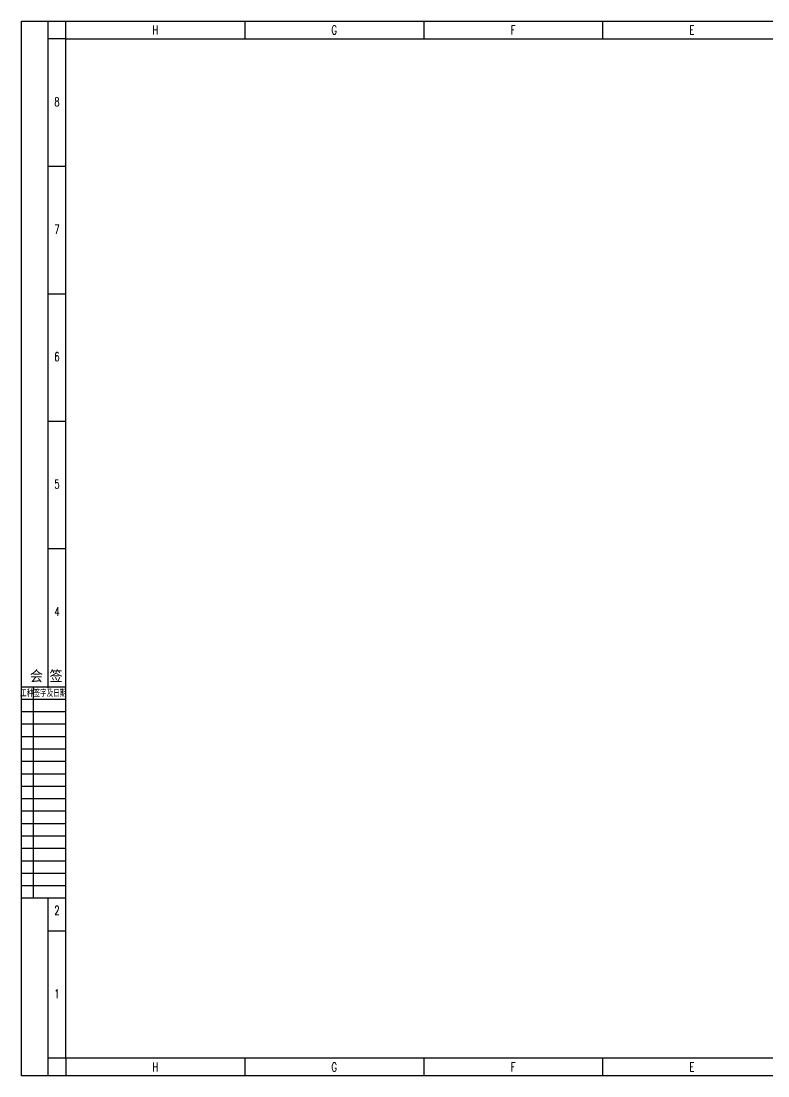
# Model space of a CAD drawing. Header units: inches. Extents: x 6 to 109360, y -14990 to 740552.
# Drawn here: x 6 to 427, y -5415 to -4821 of the extents above; entities that cross this region are included whole.
import ezdxf
from ezdxf.enums import TextEntityAlignment as Align

# ---------------------------------------------------------------- set-up
doc = ezdxf.new("R2010")
doc.units = ezdxf.units.IN
doc.header["$MEASUREMENT"] = 0
doc.layers.add('图框', color=4, linetype='Continuous')
doc.styles.add('HZ', font='txt_____.ttf', dxfattribs={"width": 0.7, "bigfont": 'HZTXT'})
doc.styles.add('ROMAND', font='romand__.ttf', dxfattribs={"width": 0.7, "bigfont": 'OCHINESE.shx'})

# ---------------------------------------------------------------- blocks, each defined once
blk = doc.blocks.new('会签')
at = {"color": 0}
for p, q in [((3629.69, -1305.73), (3604.69, -1305.73)), ((3611.37, -1424.73), (3611.37, -1305.73)), ((3629.69, -1312.73), (3604.69, -1312.73)), ((3629.69, -1319.73), (3604.69, -1319.73)), ((3629.69, -1326.73), (3604.69, -1326.73)), ((3629.69, -1333.73), (3604.69, -1333.73)), ((3629.69, -1340.73), (3604.69, -1340.73)), ((3629.69, -1347.73), (3604.69, -1347.73)), ((3629.69, -1354.73), (3604.69, -1354.73)), ((3629.69, -1361.73), (3604.69, -1361.73)), ((3629.69, -1368.73), (3604.69, -1368.73)), ((3629.69, -1375.73), (3604.69, -1375.73)), ((3629.69, -1382.73), (3604.69, -1382.73)), ((3629.69, -1389.73), (3604.69, -1389.73)), ((3629.69, -1396.73), (3604.69, -1396.73)), ((3629.69, -1403.73), (3604.69, -1403.73)), ((3629.69, -1410.73), (3604.69, -1410.73)), ((3629.69, -1417.73), (3604.69, -1417.73)), ((3629.69, -1424.73), (3604.69, -1424.73))]:
    blk.add_line(p, q, dxfattribs=at)
for s, height, style, width, p in [('会 签  ', 6, 'HZ', 0.9, (3622.23, -1302.52)), ('工种签字及日期', 3.8, 'ROMAND', 0.7, (3616.9, -1310.89))]:
    blk.add_text(s, height=height, dxfattribs=dict(at, style=style, width=width)).set_placement(p, align=Align.CENTER)
blk = doc.blocks.new('tk1')
at = {"layer": '图框'}
for p, q in [((-831, 584), (10, 584)), ((-831, -10), (-831, 584)), ((-816, 208.63), (-816, 584)), ((-806, 574), (-806, 584)), ((-705.25, 584), (-705.25, 574)), ((-604.5, 584), (-604.5, 574)), ((-503.75, 584), (-503.75, 574)), ((-403, 584), (-403, 574)), ((-302.25, 584), (-302.25, 574)), ((-201.5, 584), (-201.5, 574)), ((-100.75, 584), (-100.75, 574)), ((0, 574), (0, 584)), ((10, 584), (10, -10)), ((-806, 574), (-816, 574)), ((0, 574), (10, 574)), ((-816, 502.25), (-806, 502.25)), ((0, 502.25), (10, 502.25)), ((-816, 430.5), (-806, 430.5)), ((0, 430.5), (10, 430.5)), ((-816, 358.75), (-806, 358.75)), ((0, 358.75), (10, 358.75)), ((-816, 287), (-806, 287)), ((0, 287), (0, 0)), ((0, 287), (0, 0)), ((0, 287), (0, 0)), ((0, 287), (0, 0)), ((0, 287), (10, 287)), ((0, 215.25), (10, 215.25)), ((0, 143.5), (10, 143.5)), ((-816, -10), (-816, 89.94)), ((-816, 71.75), (-806, 71.75)), ((0, 71.75), (10, 71.75)), ((-806, 0), (-816, 0)), ((-806, 0), (-806, -10)), ((-705.25, 0), (-705.25, -10)), ((-604.5, 0), (-604.5, -10)), ((-503.75, 0), (-503.75, -10)), ((-403, 0), (-403, -10)), ((-302.25, 0), (-302.25, -10)), ((-201.5, 0), (-201.5, -10)), ((-201.5, 0), (-201.5, -10)), ((-100.75, 0), (-100.75, -10)), ((0, 0), (0, -10)), ((0, 0), (10, 0)), ((10, -10), (-831, -10))]:
    blk.add_line(p, q, dxfattribs=at)
at = {"layer": '图框', "color": 1}
for p, q in [((-806, 574), (0, 574)), ((-806, 0), (-806, 574)), ((0, 574), (0, 0)), ((0, 0), (-806, 0))]:
    blk.add_line(p, q, dxfattribs=at)
at = {"color": 0}
blk.add_blockref('会签', (-4435.65, 1514.73), dxfattribs=at)
at = {"layer": '图框', "style": 'HZ', "width": 0.7}
for s, p in [('H', (-755.63, 576.5)), ('G', (-654.88, 576.5)), ('F', (-554.13, 576.5)), ('E', (-453.38, 576.5)), ('D', (-352.63, 576.5)), ('C', (-251.88, 576.5)), ('B', (-151.13, 576.5)), ('A', (-50.38, 576.5)), ('8', (-811.04, 536.01)), ('8', (4.96, 536.01)), ('7', (-811.04, 464.26)), ('7', (4.96, 464.26)), ('6', (-811.04, 392.51)), ('6', (4.96, 392.51)), ('5', (-811.04, 320.76)), ('5', (4.96, 320.76)), ('4', (-811.04, 249.01)), ('4', (4.96, 249.01)), ('3', (4.96, 177.26)), ('2', (4.96, 105.51)), ('2', (-811.04, 80.69)), ('1', (-811.04, 33.76)), ('1', (4.96, 33.76)), ('H', (-755.63, -7.5)), ('G', (-654.88, -7.5)), ('F', (-554.13, -7.5)), ('E', (-453.38, -7.5)), ('D', (-352.63, -7.5)), ('C', (-251.88, -7.5)), ('B', (-151.13, -7.5)), ('A', (-50.38, -7.5))]:
    blk.add_text(s, height=5, dxfattribs=at).set_placement(p, align=Align.CENTER)

msp = doc.modelspace()

# ---------------------------------------------------------------- block references
at = {"linetype": 'Continuous'}
msp.add_blockref('tk1', (837.21035, -5404.82145), dxfattribs=at)

doc.saveas('drawing.dxf')
